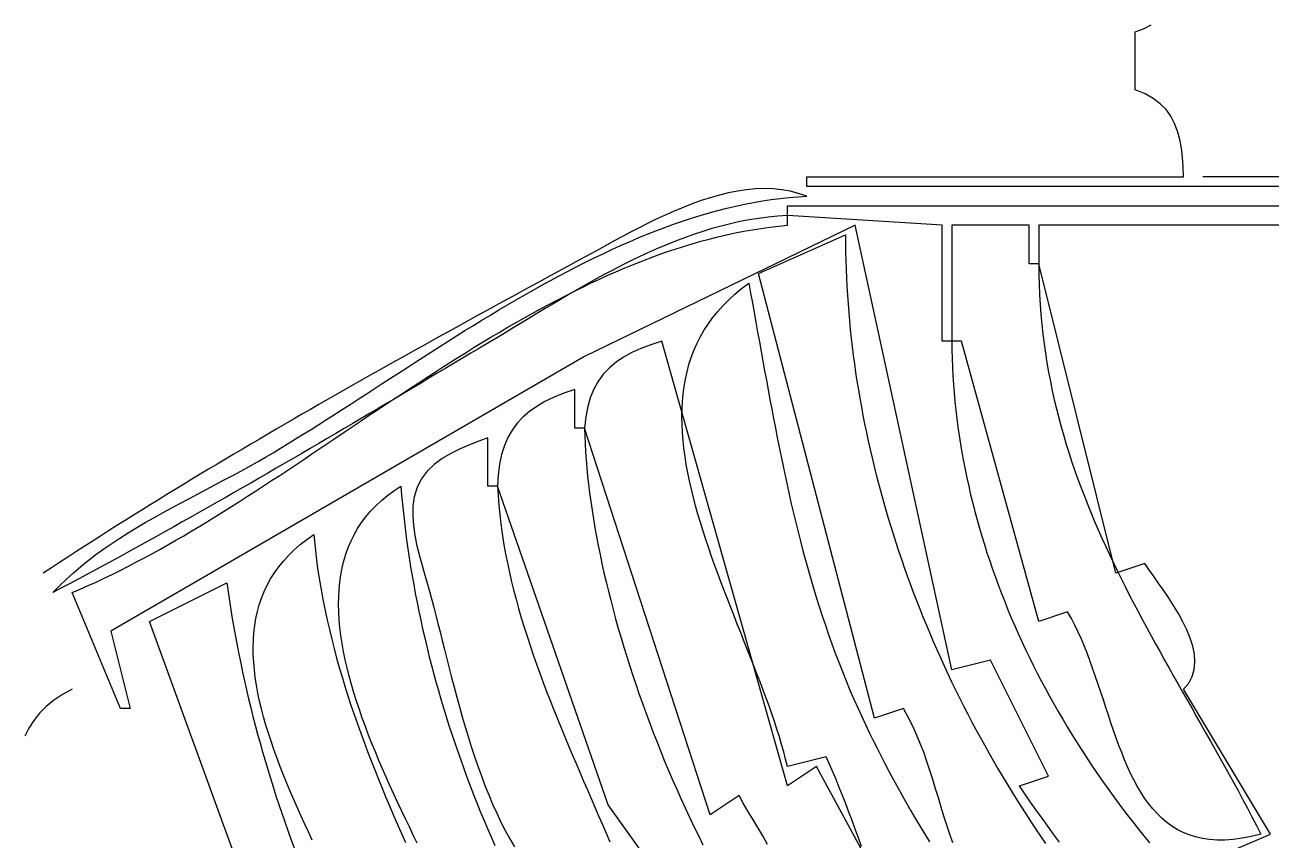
# Model space of a CAD drawing. Header units: metres. Extents: x 169 to 614, y 211 to 1165.
# Drawn here: x 411.1 to 540, y 345.4 to 429.7 of the extents above; entities that cross this region are included whole.
import ezdxf

# ---------------------------------------------------------------- set-up
doc = ezdxf.new("R2010")
doc.units = ezdxf.units.M

msp = doc.modelspace()

# ---------------------------------------------------------------- linework, layer by layer
for p, q in [((526.8604, 429.3312), (527.6429, 429.7302)), ((526, 429), (526.8604, 429.3312)), ((526, 423), (526, 429)), ((527.0029, 422.6022), (526, 423)), ((527.8607, 422.1285), (527.0029, 422.6022)), ((528.5849, 421.5823), (527.8607, 422.1285)), ((529.1872, 420.9672), (528.5849, 421.5823)), ((529.679, 420.2869), (529.1872, 420.9672)), ((530.072, 419.545), (529.679, 420.2869)), ((530.3776, 418.745), (530.072, 419.545)), ((530.6074, 417.8905), (530.3776, 418.745)), ((530.773, 416.9852), (530.6074, 417.8905)), ((530.8859, 416.0326), (530.773, 416.9852)), ((530.9577, 415.0363), (530.8859, 416.0326)), ((492, 413), (492, 414)), ((492, 414), (531, 414)), ((531, 414), (530.9577, 415.0363)), ((614, 414), (533, 414)), ((485.782, 412.6758), (484.8481, 412.5369)), ((486.7084, 412.7635), (485.782, 412.6758)), ((487.6254, 412.7962), (486.7084, 412.7635)), ((488.531, 412.7701), (487.6254, 412.7962)), ((489.4232, 412.6813), (488.531, 412.7701)), ((490.3001, 412.5259), (489.4232, 412.6813)), ((613, 413), (492, 413)), ((481.0771, 411.5472), (480.1353, 411.2106)), ((482.0212, 411.8521), (481.0771, 411.5472)), ((482.9657, 412.1212), (482.0212, 411.8521)), ((483.9087, 412.3508), (482.9657, 412.1212)), ((484.8481, 412.5369), (483.9087, 412.3508)), ((485.5732, 411.1876), (486.4924, 411.3658)), ((486.4924, 411.3658), (487.4114, 411.5241)), ((487.4114, 411.5241), (488.3301, 411.6621)), ((488.3301, 411.6621), (489.2484, 411.7792)), ((489.2484, 411.7792), (490.1662, 411.8748)), ((490.1662, 411.8748), (491.0834, 411.9486)), ((491.1596, 412.3001), (490.3001, 412.5259)), ((491.0834, 411.9486), (492, 412)), ((492, 412), (491.1596, 412.3001)), ((478.2666, 410.4571), (477.3436, 410.0481)), ((479.1978, 410.8459), (478.2666, 410.4571)), ((480.1353, 411.2106), (479.1978, 410.8459)), ((480.9778, 410.0171), (481.8965, 410.2868)), ((481.8965, 410.2868), (482.8155, 410.5392)), ((482.8155, 410.5392), (483.7347, 410.7738)), ((483.7347, 410.7738), (484.654, 410.9901)), ((484.654, 410.9901), (485.5732, 411.1876)), ((490, 410), (490, 411)), ((490, 411), (611, 411)), ((497, 409), (469, 395.4213)), ((475.5303, 409.1845), (474.6439, 408.7378)), ((476.4309, 409.6226), (475.5303, 409.1845)), ((477.3436, 410.0481), (476.4309, 409.6226)), ((477.3077, 408.7761), (478.2243, 409.1096)), ((478.2243, 409.1096), (479.1416, 409.428)), ((479.1416, 409.428), (480.0594, 409.7307)), ((480.0594, 409.7307), (480.9778, 410.0171)), ((483.1439, 408.9197), (482.1866, 408.6541)), ((484.1067, 409.1599), (483.1439, 408.9197)), ((485.0749, 409.3735), (484.1067, 409.1599)), ((486.0486, 409.5592), (485.0749, 409.3735)), ((487.0279, 409.716), (486.0486, 409.5592)), ((488.0129, 409.8425), (487.0279, 409.716)), ((487.2898, 408.6806), (488.1913, 408.805)), ((489.0035, 409.9375), (488.0129, 409.8425)), ((488.1913, 408.805), (489.0947, 408.9116)), ((490, 410), (489.0035, 409.9375)), ((489.0947, 408.9116), (490, 409)), ((506, 409), (490, 410)), ((490, 409), (490, 410)), ((507, 363), (497, 409)), ((506, 397), (506, 409)), ((515, 409), (507, 409)), ((507, 409), (507, 397)), ((515, 405), (515, 409)), ((609, 409), (516, 409)), ((516, 409), (516, 405)), ((472.9214, 407.8337), (472.0891, 407.384)), ((473.7736, 408.2862), (472.9214, 407.8337)), ((473.6499, 407.3001), (474.5628, 407.6893)), ((474.6439, 408.7378), (473.7736, 408.2862)), ((474.5628, 407.6893), (475.4768, 408.0654)), ((475.4768, 408.0654), (476.3918, 408.4278)), ((476.3918, 408.4278), (477.3077, 408.7761)), ((479.3465, 407.7171), (478.4102, 407.362)), ((480.288, 408.0516), (479.3465, 407.7171)), ((481.2346, 408.3643), (480.288, 408.0516)), ((481.0301, 407.3398), (481.9191, 407.5792)), ((482.1866, 408.6541), (481.2346, 408.3643)), ((481.9191, 407.5792), (482.8098, 407.8033)), ((482.8098, 407.8033), (483.7022, 408.0116)), ((483.7022, 408.0116), (484.5964, 408.2038)), ((484.5964, 408.2038), (485.4924, 408.3797)), ((485.4924, 408.3797), (486.3902, 408.5387)), ((486.3902, 408.5387), (487.2898, 408.6806)), ((487, 404), (496, 408)), ((496, 408), (496.0043, 407.1103)), ((470.4927, 406.5087), (469.7324, 406.0908)), ((471.2789, 406.9411), (470.4927, 406.5087)), ((470.9184, 406.0588), (471.8275, 406.4843)), ((472.0891, 407.384), (471.2789, 406.9411)), ((471.8275, 406.4843), (472.7381, 406.8983)), ((472.7381, 406.8983), (473.6499, 407.3001)), ((476.553, 406.595), (475.6318, 406.1855)), ((477.4791, 406.9876), (476.553, 406.595)), ((476.6104, 405.925), (477.4911, 406.2358)), ((478.4102, 407.362), (477.4791, 406.9876)), ((477.4911, 406.2358), (478.3734, 406.5331)), ((478.3734, 406.5331), (479.2573, 406.8164)), ((479.2573, 406.8164), (480.1429, 407.0854)), ((480.1429, 407.0854), (481.0301, 407.3398)), ((496.0043, 407.1103), (496.0171, 406.2204)), ((496.0171, 406.2204), (496.0383, 405.3303)), ((468.117, 405.2124), (467.2334, 404.7329)), ((469, 405.6913), (468.117, 405.2124)), ((468.1999, 404.7179), (469.1044, 405.1751)), ((469.7324, 406.0908), (469, 405.6913)), ((469.1044, 405.1751), (470.0106, 405.6222)), ((470.0106, 405.6222), (470.9184, 406.0588)), ((473.8043, 405.3207), (472.8978, 404.8677)), ((473.1034, 404.5531), (473.9779, 404.9146)), ((474.7156, 405.7603), (473.8043, 405.3207)), ((473.9779, 404.9146), (474.8538, 405.264)), ((475.6318, 406.1855), (474.7156, 405.7603)), ((474.8538, 405.264), (475.7313, 405.6009)), ((475.7313, 405.6009), (476.6104, 405.925)), ((496.0383, 405.3303), (496.0678, 404.4399)), ((516, 405), (515, 405)), ((516, 405), (516.0116, 403.9318)), ((524, 373), (516, 405)), ((465.4644, 403.7718), (464.579, 403.2901)), ((466.3492, 404.2527), (465.4644, 403.7718)), ((465.497, 403.2913), (466.3961, 403.7755)), ((467.2334, 404.7329), (466.3492, 404.2527)), ((466.3961, 403.7755), (467.2971, 404.2512)), ((467.2971, 404.2512), (468.1999, 404.7179)), ((471.099, 403.9266), (470.2066, 403.441)), ((470.489, 403.3991), (471.359, 403.795)), ((471.9961, 404.4026), (471.099, 403.9266)), ((471.359, 403.795), (472.2305, 404.1797)), ((472.8978, 404.8677), (471.9961, 404.4026)), ((472.2305, 404.1797), (473.1034, 404.5531)), ((499, 358), (487, 404)), ((496.0678, 404.4399), (496.1058, 403.5495)), ((516.0116, 403.9318), (516.0406, 402.8745)), ((463.6932, 402.8077), (462.8069, 402.3246)), ((464.579, 403.2901), (463.6932, 402.8077)), ((463.7051, 402.2995), (464.6, 402.7991)), ((464.6, 402.7991), (465.497, 403.2913)), ((468.4354, 402.4456), (467.5566, 401.9383)), ((467.8875, 402.1487), (468.7533, 402.5756)), ((469.3188, 402.947), (468.4354, 402.4456)), ((468.7533, 402.5756), (469.6204, 402.9926)), ((470.2066, 403.441), (469.3188, 402.947)), ((469.6204, 402.9926), (470.489, 403.3991)), ((484.5672, 401.869), (485.2596, 402.4429)), ((485.2596, 402.4429), (486, 403)), ((486, 403), (486.1873, 401.986)), ((496.1058, 403.5495), (496.152, 402.6589)), ((496.152, 402.6589), (496.2065, 401.7684)), ((516.0406, 402.8745), (516.0865, 401.8278)), ((461.0333, 401.3558), (460.146, 400.8703)), ((461.9203, 401.8406), (461.0333, 401.3558)), ((461.0341, 400.7611), (461.9221, 401.28)), ((462.8069, 402.3246), (461.9203, 401.8406)), ((461.9221, 401.28), (462.8124, 401.793)), ((462.8124, 401.793), (463.7051, 402.2995)), ((465.2984, 400.8114), (466.1601, 401.2662)), ((466.6821, 401.4261), (465.812, 400.9103)), ((466.1601, 401.2662), (467.0231, 401.7121)), ((467.5566, 401.9383), (466.6821, 401.4261)), ((467.0231, 401.7121), (467.8875, 402.1487)), ((483.3223, 400.6731), (483.9218, 401.279)), ((483.9218, 401.279), (484.5672, 401.869)), ((486.1873, 401.986), (486.3725, 400.9743)), ((496.2065, 401.7684), (496.2692, 400.8779)), ((516.0865, 401.8278), (516.149, 400.7913)), ((458.3706, 399.8966), (457.4826, 399.4085)), ((459.2584, 400.3839), (458.3706, 399.8966)), ((460.146, 400.8703), (459.2584, 400.3839)), ((459.2659, 399.7077), (460.1487, 400.2369)), ((460.1487, 400.2369), (461.0341, 400.7611)), ((462.7209, 399.3969), (463.5788, 399.8764)), ((464.0845, 399.8728), (463.227, 399.3534)), ((463.5788, 399.8764), (464.4379, 400.348)), ((464.9461, 400.3922), (464.0845, 399.8728)), ((464.4379, 400.348), (465.2984, 400.8114)), ((465.812, 400.9103), (464.9461, 400.3922)), ((482.2566, 399.4157), (482.7676, 400.0518)), ((482.7676, 400.0518), (483.3223, 400.6731)), ((486.3725, 400.9743), (486.5561, 399.965)), ((486.5561, 399.965), (486.7383, 398.9578)), ((496.2692, 400.8779), (496.34, 399.9875)), ((496.34, 399.9875), (496.4191, 399.0973)), ((516.149, 400.7913), (516.2278, 399.765)), ((516.2278, 399.765), (516.3225, 398.7484)), ((456.5945, 398.9195), (455.7063, 398.4296)), ((457.4826, 399.4085), (456.5945, 398.9195)), ((456.6341, 398.0962), (457.5085, 398.6369)), ((457.5085, 398.6369), (458.3858, 399.1742)), ((458.3858, 399.1742), (459.2659, 399.7077)), ((461.0088, 398.4158), (461.8643, 398.91)), ((462.3736, 398.8353), (461.5243, 398.3196)), ((461.8643, 398.91), (462.7209, 399.3969)), ((463.227, 399.3534), (462.3736, 398.8353)), ((481.3614, 398.1003), (481.7882, 398.765)), ((481.7882, 398.765), (482.2566, 399.4157)), ((486.7383, 398.9578), (486.9196, 397.9528)), ((496.4191, 399.0973), (496.5062, 398.2073)), ((516.3225, 398.7484), (516.4329, 397.7414)), ((453.9298, 397.4471), (453.0416, 396.9545)), ((454.8181, 397.9389), (453.9298, 397.4471)), ((455.7063, 398.4296), (454.8181, 397.9389)), ((454.8944, 397.007), (455.7627, 397.5528)), ((455.7627, 397.5528), (456.6341, 398.0962)), ((458.4496, 396.8941), (459.3015, 397.4075)), ((459.8375, 397.3004), (459, 396.7993)), ((459.3015, 397.4075), (460.1546, 397.9149)), ((460.679, 397.8076), (459.8375, 397.3004)), ((460.1546, 397.9149), (461.0088, 398.4158)), ((461.5243, 398.3196), (460.679, 397.8076)), ((480.6279, 396.7307), (480.9749, 397.4221)), ((480.9749, 397.4221), (481.3614, 398.1003)), ((486.9196, 397.9528), (487.1001, 396.9499)), ((496.5062, 398.2073), (496.6015, 397.3175)), ((496.6015, 397.3175), (496.7047, 396.4281)), ((516.4329, 397.7414), (516.5586, 396.7436)), ((451.2656, 395.9663), (450.3778, 395.4707)), ((452.1535, 396.4609), (451.2656, 395.9663)), ((453.0416, 396.9545), (452.1535, 396.4609)), ((452.309, 395.3612), (453.1674, 395.9107)), ((453.1674, 395.9107), (454.0293, 396.4595)), ((454.0293, 396.4595), (454.8944, 397.007)), ((456.7491, 395.8503), (457.5988, 396.3749)), ((458.1286, 396.2803), (457.257, 395.7611)), ((457.5988, 396.3749), (458.4496, 396.8941)), ((459, 396.7993), (458.1286, 396.2803)), ((474.8478, 396.2528), (473.9023, 395.8285)), ((475.88, 396.6409), (474.8478, 396.2528)), ((477, 397), (475.88, 396.6409)), ((490, 351), (477, 397)), ((480.0474, 395.3103), (480.3191, 396.0266)), ((480.3191, 396.0266), (480.6279, 396.7307)), ((487.1001, 396.9499), (487.2804, 395.9491)), ((487.2804, 395.9491), (487.4606, 394.9503)), ((496.7047, 396.4281), (496.816, 395.539)), ((507, 397), (506, 397)), ((508, 397), (507, 397)), ((507, 397), (507.0132, 396.1058)), ((507.0132, 396.1058), (507.0382, 395.2128)), ((516, 368), (508, 397)), ((516.5586, 396.7436), (516.6993, 395.7549)), ((469, 395.4213), (420, 367)), ((449.4902, 394.9741), (448.6029, 394.4765)), ((450.3778, 395.4707), (449.4902, 394.9741)), ((450.6026, 394.262), (451.454, 394.8115)), ((451.454, 394.8115), (452.309, 395.3612)), ((454.2063, 394.2481), (455.0529, 394.7866)), ((455.5128, 394.7221), (454.6401, 394.2024)), ((455.0529, 394.7866), (455.9004, 395.3208)), ((456.385, 395.2417), (455.5128, 394.7221)), ((455.9004, 395.3208), (456.7491, 395.8503)), ((457.257, 395.7611), (456.385, 395.2417)), ((472.2675, 394.8423), (471.5762, 394.2658)), ((473.0425, 395.3607), (472.2675, 394.8423)), ((473.9023, 395.8285), (473.0425, 395.3607)), ((479.8119, 394.5821), (480.0474, 395.3103)), ((487.4606, 394.9503), (487.6413, 393.9535)), ((496.816, 395.539), (496.9352, 394.6504)), ((496.9352, 394.6504), (497.0624, 393.7623)), ((507.0382, 395.2128), (507.0747, 394.321)), ((516.6993, 395.7549), (516.8547, 394.775)), ((516.8547, 394.775), (517.0244, 393.8035)), ((446.8293, 393.4782), (445.9431, 392.9774)), ((447.7159, 393.9779), (446.8293, 393.4782)), ((448.6029, 394.4765), (447.7159, 393.9779)), ((448.911, 393.1661), (449.7549, 393.7134)), ((449.7549, 393.7134), (450.6026, 394.262)), ((452.5163, 393.1596), (453.3608, 393.7056)), ((453.7672, 393.6827), (452.8939, 393.163)), ((453.3608, 393.7056), (454.2063, 394.2481)), ((454.6401, 394.2024), (453.7672, 393.6827)), ((470.9678, 393.6242), (470.4411, 392.9101)), ((471.5762, 394.2658), (470.9678, 393.6242)), ((479.4447, 393.0923), (479.6113, 393.8427)), ((479.6113, 393.8427), (479.8119, 394.5821)), ((487.6413, 393.9535), (487.8226, 392.9586)), ((497.0624, 393.7623), (497.1974, 392.8748)), ((507.0747, 394.321), (507.1228, 393.4304)), ((507.1228, 393.4304), (507.1823, 392.5411)), ((517.0244, 393.8035), (517.2081, 392.8404)), ((445.0573, 392.4756), (444.172, 391.9726)), ((445.9431, 392.9774), (445.0573, 392.4756)), ((446.4028, 391.5372), (447.2348, 392.0775)), ((447.2348, 392.0775), (448.0709, 392.6206)), ((448.0709, 392.6206), (448.911, 393.1661)), ((449.9884, 391.5035), (450.8301, 392.0582)), ((451.1462, 392.1237), (450.2719, 391.6042)), ((450.8301, 392.0582), (451.6727, 392.6103)), ((452.0203, 392.6433), (451.1462, 392.1237)), ((451.6727, 392.6103), (452.5163, 393.1596)), ((452.8939, 393.163), (452.0203, 392.6433)), ((469.9952, 392.1164), (469.6291, 391.2357)), ((470.4411, 392.9101), (469.9952, 392.1164)), ((479.2088, 391.5606), (479.3109, 392.3314)), ((479.3109, 392.3314), (479.4447, 393.0923)), ((487.8226, 392.9586), (488.0051, 391.9656)), ((497.1974, 392.8748), (497.3403, 391.9878)), ((507.1823, 392.5411), (507.2532, 391.6532)), ((517.2081, 392.8404), (517.4056, 391.8852)), ((442.403, 390.9634), (441.5195, 390.457)), ((443.2872, 391.4686), (442.403, 390.9634)), ((444.172, 391.9726), (443.2872, 391.4686)), ((444.7512, 390.4675), (445.5749, 391.0004)), ((445.5749, 391.0004), (446.4028, 391.5372)), ((448.3077, 390.3881), (449.1476, 390.9467)), ((449.3971, 391.0849), (448.5219, 390.5659)), ((449.1476, 390.9467), (449.9884, 391.5035)), ((450.2719, 391.6042), (449.3971, 391.0849)), ((464.9115, 390.7496), (464.0621, 390.2617)), ((465.8496, 391.1983), (464.9115, 390.7496)), ((466.8784, 391.6132), (465.8496, 391.1983)), ((468, 392), (466.8784, 391.6132)), ((468, 388), (468, 392)), ((469.6291, 391.2357), (469.3419, 390.2609)), ((479.0954, 389.9906), (479.1373, 390.7802)), ((479.1373, 390.7802), (479.2088, 391.5606)), ((488.0051, 391.9656), (488.1889, 390.9745)), ((488.1889, 390.9745), (488.3746, 389.9851)), ((497.3403, 391.9878), (497.491, 391.1015)), ((497.491, 391.1015), (497.6495, 390.2159)), ((507.2532, 391.6532), (507.3354, 390.7667)), ((507.3354, 390.7667), (507.4288, 389.8816)), ((517.4056, 391.8852), (517.6164, 390.9378)), ((517.6164, 390.9378), (517.8402, 389.9979)), ((439.7544, 389.4409), (438.8729, 388.931)), ((440.6366, 389.9495), (439.7544, 389.4409)), ((441.5195, 390.457), (440.6366, 389.9495)), ((443.1171, 389.4154), (443.932, 389.9389)), ((443.932, 389.9389), (444.7512, 390.4675)), ((446.7704, 389.5286), (445.8941, 389.0105)), ((446.6304, 389.2669), (447.4686, 389.828)), ((447.6464, 390.0471), (446.7704, 389.5286)), ((447.4686, 389.828), (448.3077, 390.3881)), ((448.5219, 390.5659), (447.6464, 390.0471)), ((463.2993, 389.7289), (462.6212, 389.1457)), ((464.0621, 390.2617), (463.2993, 389.7289)), ((469.3419, 390.2609), (469.1325, 389.1848)), ((479.082, 389.1924), (479.0954, 389.9906)), ((488.3746, 389.9851), (488.5623, 388.9976)), ((497.6495, 390.2159), (497.8157, 389.3312)), ((507.4288, 389.8816), (507.5333, 388.998)), ((517.8402, 389.9979), (518.0768, 389.0653)), ((437.9923, 388.4199), (437.1125, 387.9076)), ((438.8729, 388.931), (437.9923, 388.4199)), ((440.7003, 387.8795), (441.5012, 388.3851)), ((441.5012, 388.3851), (442.3069, 388.8973)), ((442.3069, 388.8973), (443.1171, 389.4154)), ((445.0173, 388.4928), (444.1401, 387.9755)), ((444.9564, 388.1428), (445.793, 388.705)), ((445.8941, 389.0105), (445.0173, 388.4928)), ((445.793, 388.705), (446.6304, 389.2669)), ((462.0257, 388.5065), (461.5107, 387.8059)), ((462.6212, 389.1457), (462.0257, 388.5065)), ((469.1325, 389.1848), (469, 388)), ((479.096, 388.386), (479.082, 389.1924)), ((479.1363, 387.5717), (479.096, 388.386)), ((488.5623, 388.9976), (488.7524, 388.0117)), ((497.8157, 389.3312), (497.9897, 388.4472)), ((497.9897, 388.4472), (498.1712, 387.5641)), ((507.5333, 388.998), (507.6488, 388.1161)), ((518.0768, 389.0653), (518.3259, 388.1396)), ((435.3556, 386.8792), (434.4786, 386.3631)), ((436.2336, 387.394), (435.3556, 386.8792)), ((437.1125, 387.9076), (436.2336, 387.394)), ((438.3271, 386.4066), (439.1132, 386.8897)), ((439.1132, 386.8897), (439.9043, 387.3808)), ((439.9043, 387.3808), (440.7003, 387.8795)), ((442.3843, 386.9426), (441.5057, 386.4271)), ((443.2624, 387.4588), (442.3843, 386.9426)), ((442.451, 386.4574), (443.2854, 387.0186)), ((444.1401, 387.9755), (443.2624, 387.4588)), ((443.2854, 387.0186), (444.1205, 387.5805)), ((444.1205, 387.5805), (444.9564, 388.1428)), ((459, 387), (458.0654, 386.6552)), ((459, 382), (459, 387)), ((461.0743, 387.0382), (460.7145, 386.1979)), ((461.5107, 387.8059), (461.0743, 387.0382)), ((469, 388), (468, 388)), ((469, 388), (469.0228, 387.2)), ((482, 348), (469, 388)), ((469.0228, 387.2), (469.0582, 386.3881)), ((479.2017, 386.7502), (479.1363, 387.5717)), ((488.7524, 388.0117), (488.9454, 387.0275)), ((488.9454, 387.0275), (489.1415, 386.0448)), ((498.1712, 387.5641), (498.3604, 386.682)), ((507.6488, 388.1161), (507.7753, 387.2357)), ((507.7753, 387.2357), (507.9127, 386.3571)), ((518.3259, 388.1396), (518.587, 387.2206)), ((518.587, 387.2206), (518.8598, 386.3081)), ((433.6026, 385.8457), (432.7277, 385.327)), ((434.4786, 386.3631), (433.6026, 385.8457)), ((436.7704, 385.4666), (437.5461, 385.9321)), ((437.5461, 385.9321), (438.3271, 386.4066)), ((440.6267, 385.9122), (439.7472, 385.3979)), ((441.5057, 386.4271), (440.6267, 385.9122)), ((440.7844, 385.3384), (441.6174, 385.8972)), ((441.6174, 385.8972), (442.451, 386.4574)), ((456.1311, 385.8696), (455.1823, 385.4022)), ((457.1006, 386.2828), (456.1311, 385.8696)), ((458.0654, 386.6552), (457.1006, 386.2828)), ((460.7145, 386.1979), (460.4292, 385.2795)), ((469.0582, 386.3881), (469.1061, 385.5648)), ((479.2913, 385.9218), (479.2017, 386.7502)), ((479.404, 385.0869), (479.2913, 385.9218)), ((489.1415, 386.0448), (489.3411, 385.0638)), ((498.3604, 386.682), (498.5572, 385.8009)), ((498.5572, 385.8009), (498.7616, 384.9208)), ((507.9127, 386.3571), (508.0609, 385.4802)), ((518.8598, 386.3081), (519.1441, 385.4019)), ((430.9812, 384.2856), (430.1098, 383.7629)), ((431.8539, 384.807), (430.9812, 384.2856)), ((432.7277, 385.327), (431.8539, 384.807)), ((434.297, 384.0389), (435.1553, 384.5221)), ((435.1553, 384.5221), (436, 385.0108)), ((436, 385.0108), (436.7704, 385.4666)), ((437.9868, 384.3718), (437.1058, 383.8599)), ((438.8673, 384.8845), (437.9868, 384.3718)), ((439.7472, 385.3979), (438.8673, 384.8845)), ((439.1203, 384.2265), (439.952, 384.7814)), ((439.952, 384.7814), (440.7844, 385.3384)), ((454.2798, 384.8674), (453.4491, 384.252)), ((455.1823, 385.4022), (454.2798, 384.8674)), ((460.4292, 385.2795), (460.2163, 384.2774)), ((469.1061, 385.5648), (469.1664, 384.7303)), ((469.1664, 384.7303), (469.2389, 383.8852)), ((479.5385, 384.246), (479.404, 385.0869)), ((489.3411, 385.0638), (489.5445, 384.0843)), ((498.7616, 384.9208), (498.9734, 384.0419)), ((508.0609, 385.4802), (508.2198, 384.605)), ((508.2198, 384.605), (508.3893, 383.7318)), ((519.1441, 385.4019), (519.4395, 384.5016)), ((519.4395, 384.5016), (519.7458, 383.6069)), ((429.2396, 383.2389), (428.3706, 382.7134)), ((430.1098, 383.7629), (429.2396, 383.2389)), ((431.6566, 382.6099), (432.546, 383.084)), ((432.546, 383.084), (433.4267, 383.5599)), ((433.4267, 383.5599), (434.297, 384.0389)), ((436.2244, 383.349), (435.3424, 382.8389)), ((437.1058, 383.8599), (436.2244, 383.349)), ((436.6288, 382.5782), (437.4587, 383.1246)), ((437.4587, 383.1246), (438.2892, 383.6741)), ((438.2892, 383.6741), (439.1203, 384.2265)), ((452.7157, 383.5428), (452.105, 382.7266)), ((453.4491, 384.252), (452.7157, 383.5428)), ((460.0739, 383.1861), (460, 382)), ((460.2163, 384.2774), (460.0739, 383.1861)), ((469.2389, 383.8852), (469.3235, 383.0297)), ((469.3235, 383.0297), (469.4201, 382.1643)), ((479.6939, 383.3996), (479.5385, 384.246)), ((479.8691, 382.5481), (479.6939, 383.3996)), ((489.5445, 384.0843), (489.7521, 383.1062)), ((489.7521, 383.1062), (489.9643, 382.1296)), ((498.9734, 384.0419), (499.1927, 383.1641)), ((499.1927, 383.1641), (499.4195, 382.2876)), ((508.3893, 383.7318), (508.5694, 382.8605)), ((519.7458, 383.6069), (520.0624, 382.7178)), ((427.503, 382.1865), (426.6368, 381.6583)), ((428.3706, 382.7134), (427.503, 382.1865)), ((429.8589, 381.6627), (430.7604, 382.1365)), ((430.7604, 382.1365), (431.6566, 382.6099)), ((433.5769, 381.8218), (432.6933, 381.3149)), ((434.4599, 382.3299), (433.5769, 381.8218)), ((435.3424, 382.8389), (434.4599, 382.3299)), ((434.9705, 381.4964), (435.7994, 382.0354)), ((435.7994, 382.0354), (436.6288, 382.5782)), ((449.278, 381.5276), (450, 382)), ((450, 382), (450.0782, 381.0706)), ((451.6427, 381.7901), (451.3841, 380.8934)), ((452.105, 382.7266), (451.6427, 381.7901)), ((460, 382), (459, 382)), ((460, 382), (460.0536, 381.0237)), ((471.4398, 349.0193), (460, 382)), ((469.4201, 382.1643), (469.5286, 381.2895)), ((480.063, 381.6919), (479.8691, 382.5481)), ((489.9643, 382.1296), (490.1813, 381.1544)), ((499.4195, 382.2876), (499.6537, 381.4123)), ((508.5694, 382.8605), (508.76, 381.9911)), ((508.76, 381.9911), (508.961, 381.1237)), ((520.0624, 382.7178), (520.3893, 381.8338)), ((520.3893, 381.8338), (520.7259, 380.9547)), ((424.9086, 380.5974), (424.0468, 380.0647)), ((425.772, 381.1285), (424.9086, 380.5974)), ((426.6368, 381.6583), (425.772, 381.1285)), ((427.1402, 380.2263), (428.0471, 380.7087)), ((428.0471, 380.7087), (428.9539, 381.1871)), ((428.9539, 381.1871), (429.8589, 381.6627)), ((431.8092, 380.809), (430.9246, 380.3044)), ((432.6933, 381.3149), (431.8092, 380.809)), ((432.4868, 379.9067), (433.3143, 380.4318)), ((433.3143, 380.4318), (434.1422, 380.9618)), ((434.1422, 380.9618), (434.9705, 381.4964)), ((447.3996, 379.977), (447.9789, 380.5155)), ((447.9789, 380.5155), (448.6046, 381.0326)), ((448.6046, 381.0326), (449.278, 381.5276)), ((450.0782, 381.0706), (450.1651, 380.142)), ((451.3841, 380.8934), (451.2536, 379.9423)), ((460.0536, 381.0237), (460.1289, 380.0475)), ((469.5286, 381.2895), (469.6489, 380.4055)), ((480.2745, 380.8315), (480.063, 381.6919)), ((480.5024, 379.9674), (480.2745, 380.8315)), ((490.1813, 381.1544), (490.4035, 380.1805)), ((499.6537, 381.4123), (499.8952, 380.5384)), ((499.8952, 380.5384), (500.144, 379.6658)), ((508.961, 381.1237), (509.1723, 380.2585)), ((520.7259, 380.9547), (521.0721, 380.0804)), ((423.1865, 379.5306), (422.3278, 378.995)), ((424.0468, 380.0647), (423.1865, 379.5306)), ((424.4356, 378.7432), (425.3327, 379.2447)), ((425.3327, 379.2447), (426.2348, 379.7387)), ((426.2348, 379.7387), (427.1402, 380.2263)), ((429.1536, 379.2987), (428.2672, 378.7978)), ((430.0394, 379.8009), (429.1536, 379.2987)), ((430.9246, 380.3044), (430.0394, 379.8009)), ((430.8333, 378.8729), (431.6598, 379.387)), ((431.6598, 379.387), (432.4868, 379.9067)), ((446.3761, 378.8384), (446.8657, 379.4177)), ((446.8657, 379.4177), (447.3996, 379.977)), ((450.1651, 380.142), (450.2605, 379.2141)), ((450.2605, 379.2141), (450.3644, 378.2871)), ((451.2536, 379.9423), (451.234, 378.9493)), ((460.1289, 380.0475), (460.2252, 379.0716)), ((469.6489, 380.4055), (469.7808, 379.5127)), ((469.7808, 379.5127), (469.9242, 378.6117)), ((480.7458, 379.0999), (480.5024, 379.9674)), ((490.4035, 380.1805), (490.6313, 379.2079)), ((490.6313, 379.2079), (490.8649, 378.2365)), ((500.144, 379.6658), (500.4001, 378.7948)), ((509.1723, 380.2585), (509.3938, 379.3954)), ((509.3938, 379.3954), (509.6255, 378.5344)), ((521.0721, 380.0804), (521.4274, 379.2104)), ((521.4274, 379.2104), (521.7916, 378.3446)), ((420.6153, 377.9192), (419.7617, 377.379)), ((421.4707, 378.4579), (420.6153, 377.9192)), ((422.3278, 378.995), (421.4707, 378.4579)), ((422.6631, 377.7128), (423.5452, 378.2329)), ((423.5452, 378.2329), (424.4356, 378.7432)), ((427.3803, 378.2983), (426.4927, 377.8002)), ((428.2672, 378.7978), (427.3803, 378.2983)), ((428.3558, 377.3686), (429.1812, 377.8634)), ((429.1812, 377.8634), (430.0071, 378.365)), ((430.0071, 378.365), (430.8333, 378.8729)), ((445.5257, 377.622), (445.9298, 378.2396)), ((445.9298, 378.2396), (446.3761, 378.8384)), ((450.3644, 378.2871), (450.4767, 377.3608)), ((451.234, 378.9493), (451.3081, 377.927)), ((451.3081, 377.927), (451.4587, 376.8878)), ((460.2252, 379.0716), (460.3417, 378.0962)), ((460.3417, 378.0962), (460.4778, 377.1213)), ((469.9242, 378.6117), (470.079, 377.7027)), ((481.0035, 378.2296), (480.7458, 379.0999)), ((481.2744, 377.3568), (481.0035, 378.2296)), ((490.8649, 378.2365), (491.1049, 377.2664)), ((500.4001, 378.7948), (500.6635, 377.9252)), ((500.6635, 377.9252), (500.9341, 377.0572)), ((509.6255, 378.5344), (509.8673, 377.6758)), ((521.7916, 378.3446), (522.1643, 377.4828)), ((418.9098, 376.8373), (418.0597, 376.294)), ((419.7617, 377.379), (418.9098, 376.8373)), ((420.0843, 376.081), (420.931, 376.638)), ((420.931, 376.638), (421.7912, 377.1815)), ((421.7912, 377.1815), (422.6631, 377.7128)), ((424.7158, 376.8083), (423.8264, 376.3147)), ((425.6046, 377.3035), (424.7158, 376.8083)), ((426.4927, 377.8002), (425.6046, 377.3035)), ((426.7058, 376.4006), (427.5306, 376.8808)), ((427.5306, 376.8808), (428.3558, 377.3686)), ((440.2684, 376.4868), (441, 377)), ((441, 377), (441.0891, 376.0147)), ((444.8399, 376.3332), (445.1628, 376.9864)), ((445.1628, 376.9864), (445.5257, 377.622)), ((450.4767, 377.3608), (450.5974, 376.4354)), ((451.4587, 376.8878), (451.6688, 375.8443)), ((460.4778, 377.1213), (460.6326, 376.147)), ((470.079, 377.7027), (470.2451, 376.7862)), ((470.2451, 376.7862), (470.4223, 375.8626)), ((481.5575, 376.4821), (481.2744, 377.3568)), ((491.1049, 377.2664), (491.3514, 376.2974)), ((500.9341, 377.0572), (501.2119, 376.1908)), ((509.8673, 377.6758), (510.1191, 376.8194)), ((510.1191, 376.8194), (510.3807, 375.9654)), ((522.1643, 377.4828), (522.5452, 376.6245)), ((522.5452, 376.6245), (522.9341, 375.7697)), ((417.2115, 375.749), (416.3652, 375.2025)), ((418.0597, 376.294), (417.2115, 375.749)), ((418.4381, 374.922), (419.2527, 375.5094)), ((419.2527, 375.5094), (420.0843, 376.081)), ((422.0458, 375.3322), (421.1545, 374.8435)), ((422.9364, 375.8226), (422.0458, 375.3322)), ((423.8264, 376.3147), (422.9364, 375.8226)), ((424.2328, 375.0083), (425.0569, 375.464)), ((425.0569, 375.464), (425.8812, 375.9282)), ((425.8812, 375.9282), (426.7058, 376.4006)), ((438.3771, 374.8374), (438.9582, 375.405)), ((438.9582, 375.405), (439.5882, 375.955)), ((439.5882, 375.955), (440.2684, 376.4868)), ((441.0891, 376.0147), (441.1952, 375.0293)), ((444.3101, 374.9772), (444.556, 375.6633)), ((444.556, 375.6633), (444.8399, 376.3332)), ((450.5974, 376.4354), (450.7264, 375.5108)), ((450.7264, 375.5108), (450.8637, 374.5872)), ((451.6688, 375.8443), (451.9212, 374.8089)), ((460.6326, 376.147), (460.8055, 375.1735)), ((470.4223, 375.8626), (470.6106, 374.9322)), ((481.8517, 375.6059), (481.5575, 376.4821)), ((482.1558, 374.7285), (481.8517, 375.6059)), ((491.3514, 376.2974), (491.6049, 375.3295)), ((491.6049, 375.3295), (491.8657, 374.3626)), ((501.2119, 376.1908), (501.4968, 375.3261)), ((501.4968, 375.3261), (501.7888, 374.4632)), ((510.3807, 375.9654), (510.6523, 375.1138)), ((522.9341, 375.7697), (523.3304, 374.918)), ((414.6785, 374.1045), (413.8382, 373.5531)), ((415.5209, 374.6543), (414.6785, 374.1045)), ((416.3652, 375.2025), (415.5209, 374.6543)), ((416.8662, 373.6951), (417.642, 374.3176)), ((417.642, 374.3176), (418.4381, 374.922)), ((420.2625, 374.3565), (419.3699, 373.8713)), ((421.1545, 374.8435), (420.2625, 374.3565)), ((421.7617, 373.6961), (422.5852, 374.124)), ((422.5852, 374.124), (423.4089, 374.5615)), ((423.4089, 374.5615), (424.2328, 375.0083)), ((437.357, 373.6515), (437.8437, 374.2528)), ((437.8437, 374.2528), (438.3771, 374.8374)), ((441.1952, 375.0293), (441.3179, 374.044)), ((441.3179, 374.044), (441.4566, 373.059)), ((443.9277, 373.5593), (444.101, 374.2757)), ((444.101, 374.2757), (444.3101, 374.9772)), ((450.8637, 374.5872), (451.0093, 373.6645)), ((451.9212, 374.8089), (452.1987, 373.7943)), ((460.8055, 375.1735), (460.9959, 374.201)), ((460.9959, 374.201), (461.2028, 373.2296)), ((470.6106, 374.9322), (470.8098, 373.9955)), ((470.8098, 373.9955), (471.0197, 373.0528)), ((482.4688, 373.8505), (482.1558, 374.7285)), ((491.8657, 374.3626), (492.1341, 373.3968)), ((501.7888, 374.4632), (502.0878, 373.602)), ((510.6523, 375.1138), (510.9336, 374.2647)), ((510.9336, 374.2647), (511.2245, 373.4182)), ((523.3304, 374.918), (523.7341, 374.0692)), ((523.7341, 374.0692), (524.1446, 373.223)), ((527, 374), (524, 373)), ((527.4123, 373.3913), (527, 374)), ((413.8382, 373.5531), (413, 373)), ((415.3823, 372.3909), (416.1124, 373.0533)), ((416.1124, 373.0533), (416.8662, 373.6951)), ((417.5827, 372.9064), (416.6881, 372.4268)), ((418.4766, 373.3879), (417.5827, 372.9064)), ((419.3699, 373.8713), (418.4766, 373.3879)), ((419.292, 372.4737), (420.1151, 372.8706)), ((420.1151, 372.8706), (420.9383, 373.2782)), ((420.9383, 373.2782), (421.7617, 373.6961)), ((436.5185, 372.4014), (436.9156, 373.0342)), ((436.9156, 373.0342), (437.357, 373.6515)), ((441.4566, 373.059), (441.6111, 372.0742)), ((443.6841, 372.0847), (443.7891, 372.8287)), ((443.7891, 372.8287), (443.9277, 373.5593)), ((451.0093, 373.6645), (451.163, 372.7428)), ((451.163, 372.7428), (451.3249, 371.8221)), ((452.1987, 373.7943), (452.4842, 372.8129)), ((452.4842, 372.8129), (452.7606, 371.8773)), ((461.2028, 373.2296), (461.4257, 372.2593)), ((471.0197, 373.0528), (471.2403, 372.1046)), ((482.7896, 372.9724), (482.4688, 373.8505)), ((483.1171, 372.0945), (482.7896, 372.9724)), ((492.1341, 373.3968), (492.4105, 372.432)), ((502.0878, 373.602), (502.3939, 372.7427)), ((502.3939, 372.7427), (502.707, 371.8853)), ((511.2245, 373.4182), (511.5251, 372.5742)), ((524.1446, 373.223), (524.5617, 372.3792)), ((527.8766, 372.7272), (527.4123, 373.3913)), ((528.378, 372.0147), (527.8766, 372.7272)), ((414, 371), (414.6776, 371.7069)), ((414.8967, 371.4735), (414, 371)), ((414.6776, 371.7069), (415.3823, 372.3909)), ((415.7927, 371.9491), (414.8967, 371.4735)), ((416.6881, 372.4268), (415.7927, 371.9491)), ((416.8229, 371.3506), (417.6459, 371.7133)), ((417.6459, 371.7133), (418.4689, 372.0878)), ((418.4689, 372.0878), (419.292, 372.4737)), ((424, 368), (432, 372)), ((432, 372), (432.1284, 371.0742)), ((435.8521, 371.0912), (436.1644, 371.7535)), ((436.1644, 371.7535), (436.5185, 372.4014)), ((441.6111, 372.0742), (441.7807, 371.0899)), ((443.6117, 371.3277), (443.6841, 372.0847)), ((451.3249, 371.8221), (451.4948, 370.9025)), ((452.7606, 371.8773), (453.0108, 371)), ((461.4257, 372.2593), (461.6639, 371.2904)), ((471.2403, 372.1046), (471.4715, 371.1512)), ((483.4503, 371.2173), (483.1171, 372.0945)), ((492.4105, 372.432), (492.6952, 371.468)), ((492.6952, 371.468), (492.9886, 370.505)), ((502.707, 371.8853), (503.027, 371.0298)), ((511.5251, 372.5742), (511.8352, 371.7328)), ((511.8352, 371.7328), (512.1547, 370.8942)), ((524.5617, 372.3792), (524.9851, 371.5375)), ((524.9851, 371.5375), (525.4144, 370.6977)), ((528.9017, 371.2612), (528.378, 372.0147)), ((416, 371), (416.8229, 371.3506)), ((421, 359), (416, 371)), ((432.1284, 371.0742), (432.2644, 370.1489)), ((432.2644, 370.1489), (432.4078, 369.2242)), ((435.3482, 369.7252), (435.5804, 370.4149)), ((435.5804, 370.4149), (435.8521, 371.0912)), ((441.7807, 371.0899), (441.9651, 370.1061)), ((441.9651, 370.1061), (442.1638, 369.123)), ((443.5604, 369.778), (443.5709, 370.5586)), ((443.5709, 370.5586), (443.6117, 371.3277)), ((451.4948, 370.9025), (451.6727, 369.9839)), ((453.0108, 371), (453.2112, 370.2549)), ((453.2112, 370.2549), (453.4154, 369.4728)), ((461.6639, 371.2904), (461.9165, 370.323)), ((461.9165, 370.323), (462.1829, 369.3571)), ((471.4715, 371.1512), (471.7131, 370.193)), ((471.7131, 370.193), (471.965, 369.2305)), ((483.788, 370.3412), (483.4503, 371.2173)), ((484.1291, 369.4667), (483.788, 370.3412)), ((492.9886, 370.505), (493.291, 369.5428)), ((503.027, 371.0298), (503.3539, 370.1764)), ((503.3539, 370.1764), (503.6877, 369.325)), ((512.1547, 370.8942), (512.4836, 370.0583)), ((525.4144, 370.6977), (525.8494, 369.8595)), ((529.4329, 370.4737), (528.9017, 371.2612)), ((529.9567, 369.6595), (529.4329, 370.4737)), ((432.4078, 369.2242), (432.5586, 368.3)), ((434.9974, 368.3076), (435.1543, 369.0226)), ((435.1543, 369.0226), (435.3482, 369.7252)), ((442.1638, 369.123), (442.3764, 368.1407)), ((443.5794, 368.9865), (443.5604, 369.778)), ((443.6266, 368.1847), (443.5794, 368.9865)), ((451.6727, 369.9839), (451.8587, 369.0665)), ((451.8587, 369.0665), (452.0525, 368.1502)), ((453.4154, 369.4728), (453.6239, 368.6563)), ((462.1829, 369.3571), (462.4624, 368.393)), ((471.965, 369.2305), (472.227, 368.2641)), ((484.4726, 368.5943), (484.1291, 369.4667)), ((493.291, 369.5428), (493.6028, 368.5813)), ((503.6877, 369.325), (504.0283, 368.4758)), ((512.4836, 370.0583), (512.8218, 369.2253)), ((512.8218, 369.2253), (513.1691, 368.3951)), ((519, 369), (516, 368)), ((519.3806, 368.3198), (519, 369)), ((525.8494, 369.8595), (526.2897, 369.0226)), ((526.2897, 369.0226), (526.7349, 368.1868)), ((530.4584, 368.8259), (529.9567, 369.6595)), ((530.9232, 367.9799), (530.4584, 368.8259)), ((440, 324), (424, 368)), ((432.5586, 368.3), (432.7168, 367.3763)), ((434.7902, 366.8425), (434.8764, 367.5807)), ((434.8764, 367.5807), (434.9974, 368.3076)), ((442.3764, 368.1407), (442.6024, 367.1594)), ((443.7011, 367.3734), (443.6266, 368.1847)), ((452.0525, 368.1502), (452.2543, 367.235)), ((453.6239, 368.6563), (453.8371, 367.8079)), ((453.8371, 367.8079), (454.0556, 366.9303)), ((462.4624, 368.393), (462.7543, 367.4307)), ((472.227, 368.2641), (472.4992, 367.294)), ((484.8173, 367.7244), (484.4726, 368.5943)), ((485.1623, 366.8574), (484.8173, 367.7244)), ((493.6028, 368.5813), (493.9243, 367.6206)), ((493.9243, 367.6206), (494.2558, 366.6606)), ((504.0283, 368.4758), (504.3757, 367.6287)), ((504.3757, 367.6287), (504.7299, 366.7839)), ((513.1691, 368.3951), (513.5256, 367.5678)), ((513.5256, 367.5678), (513.8911, 366.7436)), ((519.7428, 367.6184), (519.3806, 368.3198)), ((520.0882, 366.898), (519.7428, 367.6184)), ((526.7349, 368.1868), (527.1848, 367.3518)), ((531.3362, 367.1288), (530.9232, 367.9799)), ((420, 367), (422, 359)), ((432.7168, 367.3763), (432.8823, 366.4533)), ((432.8823, 366.4533), (433.0551, 365.5309)), ((434.7374, 366.0935), (434.7902, 366.8425)), ((442.6024, 367.1594), (442.8413, 366.1792)), ((443.8017, 366.5532), (443.7011, 367.3734)), ((443.9275, 365.7247), (443.8017, 366.5532)), ((452.2543, 367.235), (452.4639, 366.3211)), ((452.4639, 366.3211), (452.6812, 365.4084)), ((454.0556, 366.9303), (454.2799, 366.0261)), ((462.7543, 367.4307), (463.0578, 366.4705)), ((463.0578, 366.4705), (463.3722, 365.5123)), ((472.4992, 367.294), (472.7812, 366.3208)), ((472.7812, 366.3208), (473.0731, 365.3448)), ((485.5063, 365.9938), (485.1623, 366.8574)), ((494.2558, 366.6606), (494.5978, 365.7013)), ((504.7299, 366.7839), (505.0908, 365.9414)), ((513.8911, 366.7436), (514.2656, 365.9223)), ((520.4181, 366.1604), (520.0882, 366.898)), ((527.1848, 367.3518), (527.639, 366.5175)), ((527.639, 366.5175), (528.0973, 365.6834)), ((531.6826, 366.2798), (531.3362, 367.1288)), ((531.9477, 365.4401), (531.6826, 366.2798)), ((433.0551, 365.5309), (433.2352, 364.6092)), ((434.717, 365.3342), (434.7374, 366.0935)), ((434.7278, 364.5651), (434.717, 365.3342)), ((442.8413, 366.1792), (443.0927, 365.2001)), ((443.0927, 365.2001), (443.3562, 364.2223)), ((444.0772, 364.8887), (443.9275, 365.7247)), ((452.6812, 365.4084), (452.9063, 364.497)), ((454.2799, 366.0261), (454.5105, 365.0979)), ((454.5105, 365.0979), (454.7481, 364.1482)), ((463.3722, 365.5123), (463.6968, 364.5564)), ((473.0731, 365.3448), (473.3747, 364.3664)), ((485.8483, 365.134), (485.5063, 365.9938)), ((486.1873, 364.2785), (485.8483, 365.134)), ((494.5978, 365.7013), (494.9505, 364.7425)), ((505.0908, 365.9414), (505.4584, 365.1012)), ((505.4584, 365.1012), (505.8327, 364.2635)), ((514.2656, 365.9223), (514.6489, 365.1042)), ((514.6489, 365.1042), (515.041, 364.2892)), ((520.7344, 365.4078), (520.4181, 366.1604)), ((521.0384, 364.6422), (520.7344, 365.4078)), ((528.0973, 365.6834), (528.5592, 364.8494)), ((532.1166, 364.6168), (531.9477, 365.4401)), ((433.2352, 364.6092), (433.4225, 363.6882)), ((433.4225, 363.6882), (433.617, 362.7679)), ((434.7684, 363.7868), (434.7278, 364.5651)), ((434.8379, 362.9997), (434.7684, 363.7868)), ((443.3562, 364.2223), (443.6313, 363.246)), ((444.2499, 364.0457), (444.0772, 364.8887)), ((444.4445, 363.1965), (444.2499, 364.0457)), ((452.9063, 364.497), (453.1391, 363.5869)), ((454.7481, 364.1482), (454.993, 363.1798)), ((463.6968, 364.5564), (464.0309, 363.6029)), ((473.3747, 364.3664), (473.6859, 363.3861)), ((486.5221, 363.4277), (486.1873, 364.2785)), ((494.9505, 364.7425), (495.3142, 363.7843)), ((495.3142, 363.7843), (495.6895, 362.8266)), ((505.8327, 364.2635), (506.2135, 363.4282)), ((511, 364), (507, 363)), ((517, 352), (511, 364)), ((515.041, 364.2892), (515.4419, 363.4775)), ((521.3318, 363.8656), (521.0384, 364.6422)), ((521.6161, 363.0801), (521.3318, 363.8656)), ((528.5592, 364.8494), (529.0245, 364.0152)), ((529.0245, 364.0152), (529.4928, 363.1806)), ((532.1066, 363.0486), (532.1745, 363.8173)), ((532.1745, 363.8173), (532.1166, 364.6168)), ((433.617, 362.7679), (433.8186, 361.8484)), ((434.9349, 362.2045), (434.8379, 362.9997)), ((443.6313, 363.246), (443.9175, 362.2713)), ((444.6599, 362.3416), (444.4445, 363.1965)), ((453.1391, 363.5869), (453.3795, 362.6782)), ((453.3795, 362.6782), (453.6274, 361.7708)), ((454.993, 363.1798), (455.2458, 362.1951)), ((464.0309, 363.6029), (464.3738, 362.652)), ((464.3738, 362.652), (464.7247, 361.7037)), ((473.6859, 363.3861), (474.0065, 362.4041)), ((474.0065, 362.4041), (474.3364, 361.421)), ((486.8516, 362.582), (486.5221, 363.4277)), ((487.1748, 361.742), (486.8516, 362.582)), ((495.6895, 362.8266), (496.0765, 361.8693)), ((506.2135, 363.4282), (506.6009, 362.5954)), ((506.6009, 362.5954), (506.9949, 361.7653)), ((515.4419, 363.4775), (515.8514, 362.669)), ((515.8514, 362.669), (516.2694, 361.8638)), ((521.8928, 362.2877), (521.6161, 363.0801)), ((529.4928, 363.1806), (529.9639, 362.3453)), ((531.898, 362.318), (532.1066, 363.0486)), ((433.8186, 361.8484), (434.0273, 360.9297)), ((435.0583, 361.4016), (434.9349, 362.2045)), ((435.207, 360.5915), (435.0583, 361.4016)), ((443.9175, 362.2713), (444.2145, 361.2982)), ((444.2145, 361.2982), (444.5217, 360.327)), ((444.895, 361.4818), (444.6599, 362.3416)), ((445.1488, 360.6177), (444.895, 361.4818)), ((453.6274, 361.7708), (453.8829, 360.8648)), ((455.2458, 362.1951), (455.5072, 361.1969)), ((455.5072, 361.1969), (455.7775, 360.1876)), ((464.7247, 361.7037), (465.0829, 360.7582)), ((474.3364, 361.421), (474.6756, 360.437)), ((487.4906, 360.9081), (487.1748, 361.742)), ((496.0765, 361.8693), (496.4756, 360.9125)), ((506.9949, 361.7653), (507.3953, 360.9377)), ((516.2694, 361.8638), (516.6959, 361.062)), ((522.1637, 361.4903), (521.8928, 362.2877)), ((522.4301, 360.6902), (522.1637, 361.4903)), ((529.9639, 362.3453), (530.4373, 361.509)), ((530.4373, 361.509), (530.9128, 360.6715)), ((531, 361), (531.5341, 361.6328)), ((531.5341, 361.6328), (531.898, 362.318)), ((414.0691, 359.8373), (413.2817, 359.1967)), ((414.972, 360.4368), (414.0691, 359.8373)), ((416, 361), (414.972, 360.4368)), ((434.0273, 360.9297), (434.243, 360.0118)), ((434.243, 360.0118), (434.4658, 359.0948)), ((435.3796, 359.7748), (435.207, 360.5915)), ((444.5217, 360.327), (444.8387, 359.3576)), ((445.4202, 359.75), (445.1488, 360.6177)), ((453.8829, 360.8648), (454.1459, 359.9603)), ((454.1459, 359.9603), (454.4163, 359.0572)), ((455.7775, 360.1876), (456.0573, 359.17)), ((465.0829, 360.7582), (465.4478, 359.8156)), ((465.4478, 359.8156), (465.8186, 358.876)), ((474.6756, 360.437), (475.0239, 359.4527)), ((487.7978, 360.0806), (487.4906, 360.9081)), ((488.0954, 359.2601), (487.7978, 360.0806)), ((496.4756, 360.9125), (496.8872, 359.9561)), ((496.8872, 359.9561), (497.3117, 359)), ((507.3953, 360.9377), (507.8023, 360.1129)), ((507.8023, 360.1129), (508.2156, 359.2908)), ((516.6959, 361.062), (517.1308, 360.2636)), ((517.1308, 360.2636), (517.5741, 359.4687)), ((522.6938, 359.8892), (522.4301, 360.6902)), ((522.9562, 359.0894), (522.6938, 359.8892)), ((530.9128, 360.6715), (531.39, 359.8325)), ((540, 346), (531, 361)), ((531.39, 359.8325), (531.8687, 358.9918)), ((412.6002, 358.5099), (412.0153, 357.7722)), ((413.2817, 359.1967), (412.6002, 358.5099)), ((422, 359), (421, 359)), ((434.4658, 359.0948), (434.6955, 358.1787)), ((435.5751, 358.952), (435.3796, 359.7748)), ((435.7922, 358.1236), (435.5751, 358.952)), ((444.8387, 359.3576), (445.1651, 358.3904)), ((445.7081, 358.8793), (445.4202, 359.75)), ((446.0116, 358.0062), (445.7081, 358.8793)), ((454.4163, 359.0572), (454.6941, 358.1557)), ((456.0573, 359.17), (456.3471, 358.1465)), ((465.8186, 358.876), (466.1946, 357.9396)), ((475.0239, 359.4527), (475.3811, 358.4683)), ((488.3824, 358.447), (488.0954, 359.2601)), ((497.3117, 359), (497.6883, 358.1736)), ((502, 359), (499, 358)), ((502.492, 358.1203), (502, 359)), ((508.2156, 359.2908), (508.6353, 358.4715)), ((517.5741, 359.4687), (518.0255, 358.6774)), ((518.0255, 358.6774), (518.4851, 357.8897)), ((523.2189, 358.2929), (522.9562, 359.0894)), ((531.8687, 358.9918), (532.3485, 358.1492)), ((412.0153, 357.7722), (411.5173, 356.9785)), ((434.6955, 358.1787), (434.9321, 357.2635)), ((434.9321, 357.2635), (435.1757, 356.3493)), ((436.0297, 357.2901), (435.7922, 358.1236)), ((436.2865, 356.4521), (436.0297, 357.2901)), ((445.1651, 358.3904), (445.5003, 357.4253)), ((445.5003, 357.4253), (445.8441, 356.4626)), ((446.3294, 357.1315), (446.0116, 358.0062)), ((454.6941, 358.1557), (454.9792, 357.2556)), ((454.9792, 357.2556), (455.2716, 356.3572)), ((456.3471, 358.1465), (456.6476, 357.1199)), ((466.1946, 357.9396), (466.575, 357.0066)), ((475.3811, 358.4683), (475.7471, 357.4844)), ((475.7471, 357.4844), (476.1219, 356.5012)), ((488.6575, 357.6417), (488.3824, 358.447)), ((488.9198, 356.8448), (488.6575, 357.6417)), ((497.6883, 358.1736), (498.0726, 357.3487)), ((498.0726, 357.3487), (498.4645, 356.5255)), ((502.9436, 357.2249), (502.492, 358.1203)), ((503.3592, 356.3158), (502.9436, 357.2249)), ((508.6353, 358.4715), (509.0614, 357.655)), ((509.0614, 357.655), (509.4937, 356.8415)), ((518.4851, 357.8897), (518.9528, 357.1056)), ((523.4834, 357.5017), (523.2189, 358.2929)), ((523.7514, 356.7178), (523.4834, 357.5017)), ((532.3485, 358.1492), (532.829, 357.3042)), ((532.829, 357.3042), (533.3101, 356.4568)), ((411.5173, 356.9785), (411.0969, 356.1241)), ((435.1757, 356.3493), (435.4261, 355.4361)), ((436.5614, 355.6101), (436.2865, 356.4521)), ((445.8441, 356.4626), (446.1958, 355.5023)), ((446.6605, 356.2558), (446.3294, 357.1315)), ((447.0039, 355.3798), (446.6605, 356.2558)), ((455.2716, 356.3572), (455.5712, 355.4603)), ((456.6476, 357.1199), (456.9591, 356.0927)), ((456.9591, 356.0927), (457.2822, 355.0676)), ((466.575, 357.0066), (466.9592, 356.077)), ((466.9592, 356.077), (467.3464, 355.151)), ((476.1219, 356.5012), (476.5053, 355.5192)), ((489.1681, 356.0565), (488.9198, 356.8448)), ((489.4013, 355.2775), (489.1681, 356.0565)), ((498.4645, 356.5255), (498.8638, 355.704)), ((503.743, 355.3952), (503.3592, 356.3158)), ((509.4937, 356.8415), (509.9324, 356.031)), ((509.9324, 356.031), (510.3773, 355.2235)), ((518.9528, 357.1056), (519.4285, 356.3253)), ((519.4285, 356.3253), (519.9121, 355.5487)), ((524.0244, 355.9432), (523.7514, 356.7178)), ((524.304, 355.1801), (524.0244, 355.9432)), ((533.3101, 356.4568), (533.7912, 355.6066)), ((435.4261, 355.4361), (435.6833, 354.5239)), ((436.8532, 354.7646), (436.5614, 355.6101)), ((437.1607, 353.9162), (436.8532, 354.7646)), ((446.1958, 355.5023), (446.5551, 354.5445)), ((447.3584, 354.504), (447.0039, 355.3798)), ((455.5712, 355.4603), (455.878, 354.5651)), ((457.2822, 355.0676), (457.6175, 354.047)), ((467.3464, 355.151), (467.7359, 354.2287)), ((476.5053, 355.5192), (476.8972, 354.5388)), ((489.6185, 354.5081), (489.4013, 355.2775)), ((498.8638, 355.704), (499.2706, 354.8841)), ((499.2706, 354.8841), (499.6847, 354.0661)), ((504.0995, 354.4651), (503.743, 355.3952)), ((510.3773, 355.2235), (510.8283, 354.4191)), ((519.9121, 355.5487), (520.4035, 354.776)), ((520.4035, 354.776), (520.9027, 354.0071)), ((524.5917, 354.4304), (524.304, 355.1801)), ((533.7912, 355.6066), (534.2721, 354.7535)), ((534.2721, 354.7535), (534.7526, 353.897)), ((435.6833, 354.5239), (435.9472, 353.6127)), ((435.9472, 353.6127), (436.2179, 352.7026)), ((437.4827, 353.0653), (437.1607, 353.9162)), ((446.5551, 354.5445), (446.9215, 353.5894)), ((446.9215, 353.5894), (447.2946, 352.6372)), ((447.7231, 353.6292), (447.3584, 354.504)), ((448.0969, 352.7561), (447.7231, 353.6292)), ((455.878, 354.5651), (456.192, 353.6716)), ((456.192, 353.6716), (456.513, 352.7797)), ((457.6175, 354.047), (457.9655, 353.0337)), ((467.7359, 354.2287), (468.127, 353.3103)), ((476.8972, 354.5388), (477.2975, 353.5604)), ((477.2975, 353.5604), (477.706, 352.5843)), ((489.8184, 353.7488), (489.6185, 354.5081)), ((490, 353), (489.8184, 353.7488)), ((494, 354), (490, 353)), ((494.349, 353.235), (494, 354)), ((499.6847, 354.0661), (500.1063, 353.25)), ((504.4329, 353.5276), (504.0995, 354.4651)), ((504.7476, 352.5847), (504.4329, 353.5276)), ((510.8283, 354.4191), (511.2856, 353.6178)), ((511.2856, 353.6178), (511.7489, 352.8197)), ((520.9027, 354.0071), (521.4095, 353.2422)), ((524.8891, 353.6961), (524.5917, 354.4304)), ((525.1977, 352.9793), (524.8891, 353.6961)), ((534.7526, 353.897), (535.2322, 353.0371)), ((436.2179, 352.7026), (436.4953, 351.7937)), ((437.818, 352.2125), (437.4827, 353.0653)), ((438.1655, 351.3583), (437.818, 352.2125)), ((447.2946, 352.6372), (447.6738, 351.6879)), ((448.4786, 351.8852), (448.0969, 352.7561)), ((456.513, 352.7797), (456.841, 351.8896)), ((457.9655, 353.0337), (458.3267, 352.0303)), ((468.127, 353.3103), (468.519, 352.3958)), ((468.519, 352.3958), (468.9112, 351.4854)), ((477.706, 352.5843), (478.1226, 351.611)), ((493, 353), (490, 351)), ((499, 342), (493, 353)), ((494.6925, 352.4499), (494.349, 353.235)), ((495.0313, 351.646), (494.6925, 352.4499)), ((500.1063, 353.25), (500.5351, 352.4357)), ((500.5351, 352.4357), (500.9711, 351.6235)), ((505.048, 351.6387), (504.7476, 352.5847)), ((511.7489, 352.8197), (512.2183, 352.0249)), ((521.4095, 353.2422), (521.924, 352.4813)), ((521.924, 352.4813), (522.4459, 351.7244)), ((525.5192, 352.2821), (525.1977, 352.9793)), ((525.855, 351.6064), (525.5192, 352.2821)), ((535.2322, 353.0371), (535.7106, 352.1733)), ((535.7106, 352.1733), (536.1875, 351.3056)), ((436.4953, 351.7937), (436.7794, 350.8859)), ((436.7794, 350.8859), (437.07, 349.9793)), ((438.5239, 350.5032), (438.1655, 351.3583)), ((447.6738, 351.6879), (448.0589, 350.7416)), ((448.8672, 351.0173), (448.4786, 351.8852)), ((449.2617, 350.153), (448.8672, 351.0173)), ((456.841, 351.8896), (457.176, 351.0013)), ((457.176, 351.0013), (457.518, 350.1148)), ((458.3267, 352.0303), (458.7017, 351.0392)), ((458.7017, 351.0392), (459.0909, 350.0633)), ((468.9112, 351.4854), (469.3028, 350.5793)), ((478.1226, 351.611), (478.5472, 350.6409)), ((495.3663, 350.825), (495.0313, 351.646)), ((495.6984, 349.9882), (495.3663, 350.825)), ((500.9711, 351.6235), (501.4143, 350.8133)), ((501.4143, 350.8133), (501.8647, 350.0053)), ((505.3385, 350.6915), (505.048, 351.6387)), ((512.2183, 352.0249), (512.6938, 351.2334)), ((512.6938, 351.2334), (513.1753, 350.4453)), ((514, 351), (517, 352)), ((514.5792, 350.1539), (514, 351)), ((522.4459, 351.7244), (522.9753, 350.9717)), ((522.9753, 350.9717), (523.5121, 350.2231)), ((526.2068, 350.9543), (525.855, 351.6064)), ((526.5761, 350.3279), (526.2068, 350.9543)), ((536.1875, 351.3056), (536.6627, 350.4335)), ((437.07, 349.9793), (437.3672, 349.0739)), ((438.892, 349.6478), (438.5239, 350.5032)), ((439.2688, 348.7926), (438.892, 349.6478)), ((448.0589, 350.7416), (448.4492, 349.7985)), ((448.4492, 349.7985), (448.8444, 348.8588)), ((449.6609, 349.2929), (449.2617, 350.153)), ((457.518, 350.1148), (457.8668, 349.2301)), ((459.0909, 350.0633), (459.4949, 349.1049)), ((469.3028, 350.5793), (469.6932, 349.6776)), ((469.6932, 349.6776), (470.0815, 348.7803)), ((478.5472, 350.6409), (478.9797, 349.6743)), ((478.9797, 349.6743), (479.4199, 348.7117)), ((485, 350), (482, 348)), ((485.4355, 349.2071), (485, 350)), ((496.0284, 349.1372), (495.6984, 349.9882)), ((501.8647, 350.0053), (502.3221, 349.1994)), ((505.6233, 349.7452), (505.3385, 350.6915)), ((505.9068, 348.802), (505.6233, 349.7452)), ((513.1753, 350.4453), (513.6628, 349.6605)), ((513.6628, 349.6605), (514.1562, 348.8793)), ((515.1629, 349.312), (514.5792, 350.1539)), ((523.5121, 350.2231), (524.0561, 349.4787)), ((524.0561, 349.4787), (524.6073, 348.7387)), ((526.9645, 349.7291), (526.5761, 350.3279)), ((527.3735, 349.16), (526.9645, 349.7291)), ((536.6627, 350.4335), (537.1357, 349.5569)), ((537.1357, 349.5569), (537.6062, 348.6755)), ((437.3672, 349.0739), (437.6709, 348.1697)), ((439.6529, 347.938), (439.2688, 348.7926)), ((448.8444, 348.8588), (449.244, 347.9225)), ((450.0638, 348.4378), (449.6609, 349.2929)), ((450.4694, 347.5882), (450.0638, 348.4378)), ((457.8668, 349.2301), (458.2224, 348.3472)), ((458.2224, 348.3472), (458.5848, 347.4663)), ((459.4949, 349.1049), (459.9142, 348.1669)), ((470.0815, 348.7803), (470.4672, 347.8878)), ((483, 333), (471.4398, 349.0193)), ((479.4199, 348.7117), (479.8678, 347.7535)), ((485.9125, 348.3892), (485.4355, 349.2071)), ((486.4167, 347.5493), (485.9125, 348.3892)), ((496.3574, 348.2735), (496.0284, 349.1372)), ((496.6862, 347.3985), (496.3574, 348.2735)), ((502.3221, 349.1994), (502.7866, 348.3958)), ((502.7866, 348.3958), (503.2581, 347.5945)), ((506.1933, 347.8639), (505.9068, 348.802)), ((514.1562, 348.8793), (514.6554, 348.1016)), ((515.7513, 348.4744), (515.1629, 349.312)), ((516.3444, 347.641), (515.7513, 348.4744)), ((524.6073, 348.7387), (525.1656, 348.0029)), ((527.8047, 348.6226), (527.3735, 349.16)), ((528.2597, 348.119), (527.8047, 348.6226)), ((537.6062, 348.6755), (538.074, 347.7891)), ((437.6709, 348.1697), (437.9812, 347.2669)), ((437.9812, 347.2669), (438.2978, 346.3653)), ((440.0432, 347.0847), (439.6529, 347.938)), ((440.4386, 346.2331), (440.0432, 347.0847)), ((449.244, 347.9225), (449.6475, 346.9897)), ((449.6475, 346.9897), (450.0546, 346.0606)), ((450.8765, 346.7449), (450.4694, 347.5882)), ((458.5848, 347.4663), (458.954, 346.5873)), ((459.9142, 348.1669), (460.3494, 347.2517)), ((460.3494, 347.2517), (460.8009, 346.3619)), ((470.4672, 347.8878), (470.8495, 347)), ((470.8495, 347), (471.2405, 346.0989)), ((479.8678, 347.7535), (480.3232, 346.8)), ((486.9341, 346.6904), (486.4167, 347.5493)), ((497.0157, 346.5138), (496.6862, 347.3985)), ((503.2581, 347.5945), (503.7364, 346.7956)), ((506.4873, 346.9331), (506.1933, 347.8639)), ((506.7931, 346.0115), (506.4873, 346.9331)), ((514.6554, 348.1016), (515.1606, 347.3275)), ((515.1606, 347.3275), (515.6715, 346.5571)), ((516.9423, 346.812), (516.3444, 347.641)), ((525.1656, 348.0029), (525.731, 347.2716)), ((525.731, 347.2716), (526.3033, 346.5447)), ((528.74, 347.6512), (528.2597, 348.119)), ((529.2472, 347.2212), (528.74, 347.6512)), ((529.7829, 346.8311), (529.2472, 347.2212)), ((538.074, 347.7891), (538.5387, 346.8973)), ((538.5387, 346.8973), (539, 346)), ((438.2978, 346.3653), (438.6209, 345.4651)), ((440.8377, 345.3838), (440.4386, 346.2331)), ((450.0546, 346.0606), (450.4647, 345.1353)), ((451.2841, 345.9085), (450.8765, 346.7449)), ((451.6912, 345.0796), (451.2841, 345.9085)), ((458.954, 346.5873), (459.3298, 345.7102)), ((459.3298, 345.7102), (459.7123, 344.8352)), ((460.8009, 346.3619), (461.2694, 345.5002)), ((471.2405, 346.0989), (471.638, 345.2011)), ((480.3232, 346.8), (480.786, 345.8516)), ((480.786, 345.8516), (481.2561, 344.9088)), ((487.4504, 345.8155), (486.9341, 346.6904)), ((487.9514, 344.9277), (487.4504, 345.8155)), ((497.3468, 345.6208), (497.0157, 346.5138)), ((497.6804, 344.7211), (497.3468, 345.6208)), ((503.7364, 346.7956), (504.2217, 345.9991)), ((504.2217, 345.9991), (504.7138, 345.2051)), ((507.1149, 345.1013), (506.7931, 346.0115)), ((515.6715, 346.5571), (516.1883, 345.7903)), ((516.1883, 345.7903), (516.7108, 345.0274)), ((517.545, 345.9875), (516.9423, 346.812)), ((518.1526, 345.1674), (517.545, 345.9875)), ((526.3033, 346.5447), (526.8824, 345.8223)), ((526.8824, 345.8223), (527.4684, 345.1045)), ((530.3486, 346.4829), (529.7829, 346.8311)), ((530.9458, 346.1787), (530.3486, 346.4829)), ((531.5763, 345.9204), (530.9458, 346.1787)), ((532.2414, 345.7101), (531.5763, 345.9204)), ((532.9428, 345.5498), (532.2414, 345.7101)), ((533, 343), (540, 346)), ((538.0008, 345.753), (537.0489, 345.5703)), ((539, 346), (538.0008, 345.753)), ((438.6209, 345.4651), (438.9503, 344.5662)), ((461.2694, 345.5002), (461.7553, 344.6692)), ((533.6821, 345.4417), (532.9428, 345.5498)), ((534.4608, 345.3876), (533.6821, 345.4417)), ((535.2804, 345.3896), (534.4608, 345.3876)), ((536.1426, 345.4499), (535.2804, 345.3896)), ((537.0489, 345.5703), (536.1426, 345.4499))]:
    msp.add_line(p, q)

doc.saveas('drawing.dxf')
